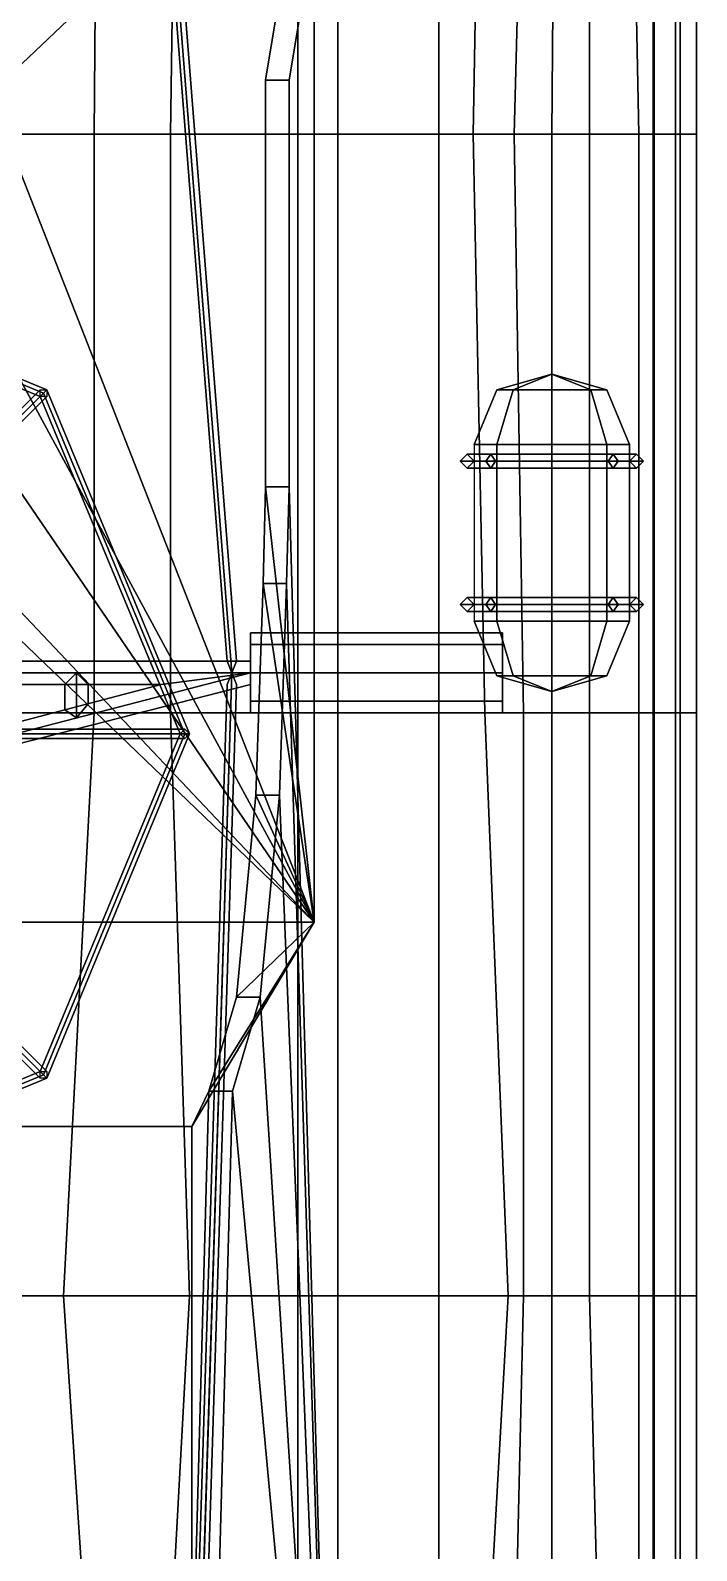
# Model space of a CAD drawing. Header units: millimetres. Extents: x -4.2 to 4.2, y -36.1 to 45.6.
# Drawn here: x 1.39 to 4.23, y 16.59 to 23.05 of the extents above; entities that cross this region are included whole.
import ezdxf

# ---------------------------------------------------------------- set-up
doc = ezdxf.new("R2010")
doc.units = ezdxf.units.MM
for name, color, linetype in [('h2', 7, 'Continuous'), ('railings', 6, 'Continuous'), ('superstructure', 3, 'Continuous')]:
    doc.layers.add(name, color=color, linetype=linetype)

msp = doc.modelspace()

# ---------------------------------------------------------------- linework, layer by layer
at = {"layer": 'h2', "color": 1}
for points in [[(1.23, 22.61, -1.225), (1.665, 22.61, -1.135), (1.685, 25.1, -0.94), (1.085, 25.1, -1.08)], [(1.665, 22.61, -1.135), (1.99, 22.61, -1.13), (2.025, 25.1, -0.94), (1.685, 25.1, -0.94)], [(1.99, 22.61, -1.13), (2.53, 22.61, -1.215), (2.53, 25.1, -1.04), (2.025, 25.1, -0.94)], [(2.53, 22.61, -1.215), (3.13, 22.61, -1.44), (3.13, 25.1, -1.29), (2.53, 25.1, -1.04)], [(3.13, 22.61, -1.44), (3.275, 22.61, -1.505), (3.32, 25.1, -1.37), (3.13, 25.1, -1.29)], [(3.275, 22.61, -1.505), (3.45, 22.61, -1.51), (3.515, 25.1, -1.37), (3.32, 25.1, -1.37)], [(3.63, 25.1, -1.345), (3.515, 25.1, -1.37), (3.45, 22.61, -1.51), (3.61, 22.61, -1.48)], [(3.77, 25.1, -1.28), (3.63, 25.1, -1.345), (3.61, 22.61, -1.48), (3.77, 22.61, -1.4)], [(3.93, 25.1, -1.165), (3.77, 25.1, -1.28), (3.77, 22.61, -1.4), (3.98, 22.61, -1.225)], [(4.135, 25.1, -0.905), (3.93, 25.1, -1.165), (3.98, 22.61, -1.225), (4.135, 22.61, -1.01)], [(4.225, 25.1, -0.655), (4.135, 25.1, -0.905), (4.135, 22.61, -1.01), (4.225, 22.61, -0.74)], [(4.225, 25.1, -0.21), (4.225, 25.1, -0.655), (4.225, 22.61, -0.74), (4.225, 22.61, -0.21)], [(1.23, 20.15, -1.44), (1.665, 20.15, -1.37), (1.665, 22.61, -1.135), (1.23, 22.61, -1.225)], [(1.665, 20.15, -1.37), (1.99, 20.15, -1.37), (1.99, 22.61, -1.13), (1.665, 22.61, -1.135)], [(1.99, 20.15, -1.37), (2.53, 20.15, -1.435), (2.53, 22.61, -1.215), (1.99, 22.61, -1.13)], [(2.53, 20.15, -1.435), (3.13, 20.15, -1.595), (3.13, 22.61, -1.44), (2.53, 22.61, -1.215)], [(3.13, 20.15, -1.595), (3.325, 20.15, -1.65), (3.275, 22.61, -1.505), (3.13, 22.61, -1.44)], [(3.325, 20.15, -1.65), (3.49, 20.15, -1.65), (3.45, 22.61, -1.51), (3.275, 22.61, -1.505)], [(3.61, 22.61, -1.48), (3.45, 22.61, -1.51), (3.49, 20.15, -1.65), (3.61, 20.15, -1.615)], [(3.77, 22.61, -1.4), (3.61, 22.61, -1.48), (3.61, 20.15, -1.615), (3.77, 20.15, -1.535)], [(3.98, 22.61, -1.225), (3.77, 22.61, -1.4), (3.77, 20.15, -1.535), (3.98, 20.15, -1.345)], [(4.135, 22.61, -1.01), (3.98, 22.61, -1.225), (3.98, 20.15, -1.345), (4.135, 20.15, -1.1)], [(4.225, 22.61, -0.74), (4.135, 22.61, -1.01), (4.135, 20.15, -1.1), (4.225, 20.15, -0.74)], [(4.225, 22.61, -0.21), (4.225, 22.61, -0.74), (4.225, 20.15, -0.74), (4.225, 20.15, -0.21)], [(1.175, 17.67, -1.655), (1.535, 17.67, -1.595), (1.665, 20.15, -1.37), (1.23, 20.15, -1.44)], [(1.535, 17.67, -1.595), (2.07, 17.67, -1.595), (1.99, 20.15, -1.37), (1.665, 20.15, -1.37)], [(2.07, 17.67, -1.595), (2.53, 17.67, -1.64), (2.53, 20.15, -1.435), (1.99, 20.15, -1.37)], [(2.53, 17.67, -1.64), (3.13, 17.67, -1.72), (3.13, 20.15, -1.595), (2.53, 20.15, -1.435)], [(3.13, 17.67, -1.72), (3.425, 17.67, -1.77), (3.325, 20.15, -1.65), (3.13, 20.15, -1.595)], [(3.425, 17.67, -1.77), (3.49, 17.67, -1.77), (3.49, 20.15, -1.65), (3.325, 20.15, -1.65)], [(3.61, 20.15, -1.615), (3.49, 20.15, -1.65), (3.49, 17.67, -1.77), (3.61, 17.67, -1.74)], [(3.77, 20.15, -1.535), (3.61, 20.15, -1.615), (3.61, 17.67, -1.74), (3.77, 17.67, -1.665)], [(3.98, 20.15, -1.345), (3.77, 20.15, -1.535), (3.77, 17.67, -1.665), (3.98, 17.67, -1.47)], [(4.135, 20.15, -1.1), (3.98, 20.15, -1.345), (3.98, 17.67, -1.47), (4.135, 17.67, -1.255)], [(4.225, 20.15, -0.74), (4.135, 20.15, -1.1), (4.135, 17.67, -1.255), (4.225, 17.67, -0.99)], [(4.225, 20.15, -0.21), (4.225, 20.15, -0.74), (4.225, 17.67, -0.99), (4.225, 17.67, -0.21)], [(1.315, 15.1, -1.815), (1.705, 15.1, -1.795), (1.535, 17.67, -1.595), (1.175, 17.67, -1.655)], [(1.705, 15.1, -1.795), (1.93, 15.1, -1.795), (2.07, 17.67, -1.595), (1.535, 17.67, -1.595)], [(1.93, 15.1, -1.795), (2.53, 15.1, -1.815), (2.53, 17.67, -1.64), (2.07, 17.67, -1.595)], [(2.53, 15.1, -1.815), (3.13, 15.1, -1.86), (3.13, 17.67, -1.72), (2.53, 17.67, -1.64)], [(3.13, 15.1, -1.86), (3.28, 15.1, -1.88), (3.425, 17.67, -1.77), (3.13, 17.67, -1.72)], [(3.28, 15.1, -1.88), (3.43, 15.1, -1.88), (3.49, 17.67, -1.77), (3.425, 17.67, -1.77)], [(3.61, 17.67, -1.74), (3.49, 17.67, -1.77), (3.43, 15.1, -1.88), (3.61, 15.1, -1.845)], [(3.77, 17.67, -1.665), (3.61, 17.67, -1.74), (3.61, 15.1, -1.845), (3.835, 15.1, -1.72)], [(3.98, 17.67, -1.47), (3.77, 17.67, -1.665), (3.835, 15.1, -1.72), (3.98, 15.1, -1.59)], [(4.135, 17.67, -1.255), (3.98, 17.67, -1.47), (3.98, 15.1, -1.59), (4.135, 15.1, -1.375)], [(4.225, 17.67, -0.99), (4.135, 17.67, -1.255), (4.135, 15.1, -1.375), (4.225, 15.1, -1.15)], [(4.225, 17.67, -0.21), (4.225, 17.67, -0.99), (4.225, 15.1, -1.15), (4.225, 15.1, -0.21)]]:
    msp.add_3dface(points, dxfattribs=at)
at = {"layer": 'h2'}
for points in [[(4.045, 25.1, 2.99), (4.155, 25.1, 2.965), (4.155, 22.61, 2.965), (4.045, 22.61, 2.99)], [(4.155, 25.1, 2.965), (4.225, 25.1, 2.885), (4.225, 22.61, 2.885), (4.155, 22.61, 2.965)], [(4.225, 25.1, 2.885), (4.225, 25.1, -0.21), (4.225, 22.61, -0.21), (4.225, 22.61, 2.885)], [(4.045, 22.61, 2.99), (4.155, 22.61, 2.965), (4.155, 20.15, 2.965), (4.045, 20.15, 2.99)], [(4.155, 22.61, 2.965), (4.225, 22.61, 2.885), (4.225, 20.15, 2.885), (4.155, 20.15, 2.965)], [(4.225, 22.61, 2.885), (4.225, 22.61, -0.21), (4.225, 20.15, -0.21), (4.225, 20.15, 2.885)], [(4.045, 20.15, 2.99), (4.155, 20.15, 2.965), (4.155, 17.67, 2.965), (4.045, 17.67, 2.99)], [(4.155, 20.15, 2.965), (4.225, 20.15, 2.885), (4.225, 17.67, 2.885), (4.155, 17.67, 2.965)], [(4.225, 20.15, 2.885), (4.225, 20.15, -0.21), (4.225, 17.67, -0.21), (4.225, 17.67, 2.885)], [(4.045, 17.67, 2.99), (4.155, 17.67, 2.965), (4.155, 15.1, 2.965), (4.045, 15.1, 2.99)], [(4.155, 17.67, 2.965), (4.225, 17.67, 2.885), (4.225, 15.1, 2.885), (4.155, 15.1, 2.965)], [(4.225, 17.67, 2.885), (4.225, 17.67, -0.21), (4.225, 15.1, -0.21), (4.225, 15.1, 2.885)]]:
    msp.add_3dface(points, dxfattribs=at)
at = {"layer": 'railings'}
for points in [[(4.04, 23.86, 6.19), (4.04, 22.38, 6.19), (4.04, 22.38, 6.15), (4.04, 23.86, 6.15)], [(4.04, 23.86, 6.19), (4.04, 22.38, 6.19), (4.04, 22.38, 6.15), (4.04, 23.86, 6.15)], [(4.04, 23.86, 6.67), (4.04, 22.38, 6.67), (4.04, 22.38, 6.63), (4.04, 23.86, 6.63)], [(4.04, 23.86, 6.67), (4.04, 22.38, 6.67), (4.04, 22.38, 6.63), (4.04, 23.86, 6.63)], [(4.04, 22.34, 6.67), (4.04, 22.34, 5.69), (4.04, 22.38, 5.69), (4.04, 22.38, 6.67)], [(4.04, 22.34, 6.67), (4.04, 22.34, 5.69), (4.04, 22.38, 5.69), (4.04, 22.38, 6.67)], [(4.04, 22.34, 6.19), (4.04, 20.95, 6.19), (4.04, 20.95, 6.15), (4.04, 22.34, 6.15)], [(4.04, 22.34, 6.19), (4.04, 20.95, 6.19), (4.04, 20.95, 6.15), (4.04, 22.34, 6.15)], [(4.04, 22.34, 6.67), (4.04, 20.95, 6.67), (4.04, 20.95, 6.63), (4.04, 22.34, 6.63)], [(4.04, 22.34, 6.67), (4.04, 20.95, 6.67), (4.04, 20.95, 6.63), (4.04, 22.34, 6.63)], [(4.04, 20.91, 6.67), (4.04, 20.91, 5.69), (4.04, 20.95, 5.69), (4.04, 20.95, 6.67)], [(4.04, 20.91, 6.67), (4.04, 20.91, 5.69), (4.04, 20.95, 5.69), (4.04, 20.95, 6.67)], [(4.04, 20.91, 6.19), (4.04, 19.46, 6.19), (4.04, 19.46, 6.15), (4.04, 20.91, 6.15)], [(4.04, 20.91, 6.19), (4.04, 19.46, 6.19), (4.04, 19.46, 6.15), (4.04, 20.91, 6.15)], [(4.04, 20.91, 6.67), (4.04, 19.46, 6.67), (4.04, 19.46, 6.63), (4.04, 20.91, 6.63)], [(4.04, 20.91, 6.67), (4.04, 19.46, 6.67), (4.04, 19.46, 6.63), (4.04, 20.91, 6.63)], [(4.04, 19.42, 6.67), (4.04, 19.42, 5.69), (4.04, 19.46, 5.69), (4.04, 19.46, 6.67)], [(4.04, 19.42, 6.67), (4.04, 19.42, 5.69), (4.04, 19.46, 5.69), (4.04, 19.46, 6.67)], [(4.04, 19.42, 6.19), (4.04, 17.95, 6.19), (4.04, 17.95, 6.15), (4.04, 19.42, 6.15)], [(4.04, 19.42, 6.19), (4.04, 17.95, 6.19), (4.04, 17.95, 6.15), (4.04, 19.42, 6.15)], [(4.04, 19.42, 6.67), (4.04, 17.95, 6.67), (4.04, 17.95, 6.63), (4.04, 19.42, 6.63)], [(4.04, 19.42, 6.67), (4.04, 17.95, 6.67), (4.04, 17.95, 6.63), (4.04, 19.42, 6.63)], [(4.04, 17.91, 6.67), (4.04, 17.91, 5.69), (4.04, 17.95, 5.69), (4.04, 17.95, 6.67)], [(4.04, 17.91, 6.67), (4.04, 17.91, 5.69), (4.04, 17.95, 5.69), (4.04, 17.95, 6.67)], [(4.04, 17.91, 6.19), (4.04, 16.33, 6.19), (4.04, 16.33, 6.15), (4.04, 17.91, 6.15)], [(4.04, 17.91, 6.19), (4.04, 16.33, 6.19), (4.04, 16.33, 6.15), (4.04, 17.91, 6.15)], [(4.04, 17.91, 6.67), (4.04, 16.33, 6.67), (4.04, 16.33, 6.63), (4.04, 17.91, 6.63)], [(4.04, 17.91, 6.67), (4.04, 16.33, 6.67), (4.04, 16.33, 6.63), (4.04, 17.91, 6.63)]]:
    msp.add_3dface(points, dxfattribs=at)
at = {"layer": 'superstructure', "extrusion": (-1, 0, 0)}
for p, q in [((2.493, 22.84, 6.92), (2.393, 22.84, 6.92)), ((2.4829, 20.7, 6.98), (2.3829, 20.7, 6.98)), ((2.3702, 18.94, 7.65), (2.2702, 18.94, 7.65)), ((2.2524, 18.54, 8.35), (2.1524, 18.54, 8.35))]:
    msp.add_line(p, q, dxfattribs=at)
at = {"layer": 'superstructure'}
for points in [[(1.02, 35.92, 5.76), (1, 35.92, 5.74), (2.23, 20.37, 13.3), (2.25, 20.32, 13.35)], [(1, 35.92, 5.74), (1.02, 35.92, 5.72), (2.25, 20.32, 13.25), (2.23, 20.37, 13.3)], [(1.04, 35.92, 5.74), (1.02, 35.92, 5.76), (2.25, 20.32, 13.35), (2.27, 20.37, 13.3)], [(1.02, 35.92, 5.72), (1.04, 35.92, 5.74), (2.27, 20.37, 13.3), (2.25, 20.32, 13.25)], [(4.045, 10, 5.69), (4.045, 9.4, 3.13), (4.045, 27.32, 3.13), (4.045, 26.4, 5.69)], [(4.045, 9.4, 3.13), (4.045, 9.4, 2.99), (4.045, 27.32, 2.99), (4.045, 27.32, 3.13)], [(2.7, 24.09, 5.69), (2.7, 13.71, 5.69), (4.045, 10, 5.69), (4.045, 26.4, 5.69)], [(1.36, 23.15, 5.69), (1.36, 23.15, 5.69), (1.22, 22.78, 5.69), (2.6, 24.09, 5.69)], [(1.22, 22.78, 5.69), (1.22, 22.78, 5.69), (2.6, 19.26, 5.69), (2.6, 24.09, 5.69)], [(2.393, 22.84, 6.92), (2.6, 24.09, 5.69), (2.6, 19.26, 5.69), (2.393, 21.11, 6.92)], [(2.493, 22.84, 6.92), (2.7, 24.09, 5.69), (2.6, 24.09, 5.69), (2.393, 22.84, 6.92)], [(2.7, 13.71, 5.69), (2.7, 24.09, 5.69), (2.493, 22.84, 6.92), (2.493, 21.11, 6.92)], [(2.493, 21.11, 6.92), (2.493, 22.84, 6.92), (2.393, 22.84, 6.92), (2.393, 21.11, 6.92)], [(0.92, 22.36, 5.69), (0.92, 22.36, 5.69), (2.6, 19.26, 5.69), (1.22, 22.78, 5.69)], [(0.62, 22.16, 5.69), (0.62, 22.16, 5.69), (2.6, 19.26, 5.69), (0.92, 22.36, 5.69)], [(0, 22.01, 5.69), (0, 22.01, 5.69), (2.6, 19.26, 5.69), (0.62, 22.16, 5.69)], [(0, 22.13, 13.99), (0, 22.11, 14.01), (1.4496, 21.5096, 14.01), (1.4637, 21.5237, 13.99)], [(0, 22.11, 13.97), (0, 22.13, 13.99), (1.4637, 21.5237, 13.99), (1.4496, 21.5096, 13.97)], [(0, 22.11, 14.01), (0, 22.09, 13.99), (1.4354, 21.4954, 13.99), (1.4496, 21.5096, 14.01)], [(0, 22.09, 13.99), (0, 22.11, 13.97), (1.4496, 21.5096, 13.97), (1.4354, 21.4954, 13.99)], [(0, 22.01, 5.69), (0, 22.01, 5.69), (1.31, 20.5, 5.69), (2.6, 19.26, 5.69)], [(3.61, 21.59, 6.08), (3.445, 21.5233, 5.915), (3.3767, 21.5233, 6.08), (3.61, 21.59, 6.08)], [(3.61, 21.59, 6.08), (3.3767, 21.5233, 6.08), (3.445, 21.5233, 6.245), (3.61, 21.59, 6.08)], [(3.61, 21.59, 6.08), (3.61, 21.5233, 5.8467), (3.445, 21.5233, 5.915), (3.61, 21.59, 6.08)], [(3.61, 21.59, 6.08), (3.445, 21.5233, 6.245), (3.61, 21.5233, 6.3133), (3.61, 21.59, 6.08)], [(3.61, 21.59, 6.08), (3.775, 21.5233, 5.915), (3.61, 21.5233, 5.8467), (3.61, 21.59, 6.08)], [(3.61, 21.59, 6.08), (3.61, 21.5233, 6.3133), (3.775, 21.5233, 6.245), (3.61, 21.59, 6.08)], [(3.61, 21.59, 6.08), (3.8433, 21.5233, 6.08), (3.775, 21.5233, 5.915), (3.61, 21.59, 6.08)], [(3.61, 21.59, 6.08), (3.775, 21.5233, 6.245), (3.8433, 21.5233, 6.08), (3.61, 21.59, 6.08)], [(0.7, 20.7883, 13.33), (0.7212, 20.7812, 13.35), (1.4354, 21.4954, 13.99), (1.4354, 21.5237, 13.97)], [(0.7212, 20.7812, 13.31), (0.7, 20.7883, 13.33), (1.4354, 21.5237, 13.97), (1.4637, 21.5237, 13.99)], [(0.7283, 20.76, 13.33), (0.7212, 20.7812, 13.31), (1.4637, 21.5237, 13.99), (1.4637, 21.4954, 13.97)], [(0.7212, 20.7812, 13.35), (0.7283, 20.76, 13.33), (1.4637, 21.4954, 13.97), (1.4354, 21.4954, 13.99)], [(1.4496, 21.5096, 14.01), (1.4354, 21.4954, 13.99), (2.03, 20.06, 13.99), (2.05, 20.06, 14.01)], [(1.4354, 21.4954, 13.99), (1.4496, 21.5096, 13.97), (2.05, 20.06, 13.97), (2.03, 20.06, 13.99)], [(1.4637, 21.5237, 13.99), (1.4496, 21.5096, 14.01), (2.05, 20.06, 14.01), (2.07, 20.06, 13.99)], [(1.4496, 21.5096, 13.97), (1.4637, 21.5237, 13.99), (2.07, 20.06, 13.99), (2.05, 20.06, 13.97)], [(3.445, 21.5233, 5.915), (3.3767, 21.29, 5.8467), (3.28, 21.29, 6.08), (3.3767, 21.5233, 6.08)], [(3.3767, 21.5233, 6.08), (3.28, 21.29, 6.08), (3.3767, 21.29, 6.3133), (3.445, 21.5233, 6.245)], [(3.61, 21.5233, 5.8467), (3.61, 21.29, 5.75), (3.3767, 21.29, 5.8467), (3.445, 21.5233, 5.915)], [(3.445, 21.5233, 6.245), (3.3767, 21.29, 6.3133), (3.61, 21.29, 6.41), (3.61, 21.5233, 6.3133)], [(3.775, 21.5233, 5.915), (3.8433, 21.29, 5.8467), (3.61, 21.29, 5.75), (3.61, 21.5233, 5.8467)], [(3.61, 21.5233, 6.3133), (3.61, 21.29, 6.41), (3.8433, 21.29, 6.3133), (3.775, 21.5233, 6.245)], [(3.8433, 21.5233, 6.08), (3.94, 21.29, 6.08), (3.8433, 21.29, 5.8467), (3.775, 21.5233, 5.915)], [(3.775, 21.5233, 6.245), (3.8433, 21.29, 6.3133), (3.94, 21.29, 6.08), (3.8433, 21.5233, 6.08)], [(3.25, 21.25, 5.69), (3.22, 21.22, 5.69), (3.22, 21.22, 6.08), (3.25, 21.25, 6.08)], [(3.3288, 21.22, 6.3612), (3.35, 21.25, 6.34), (3.25, 21.25, 6.08), (3.22, 21.22, 6.08)], [(3.22, 21.22, 5.69), (3.25, 21.19, 5.69), (3.25, 21.19, 6.08), (3.22, 21.22, 6.08)], [(3.35, 21.19, 6.34), (3.3288, 21.22, 6.3612), (3.22, 21.22, 6.08), (3.25, 21.19, 6.08)], [(3.28, 21.22, 5.69), (3.25, 21.25, 5.69), (3.25, 21.25, 6.08), (3.28, 21.22, 6.08)], [(3.35, 21.25, 6.34), (3.3712, 21.22, 6.3188), (3.28, 21.22, 6.08), (3.25, 21.25, 6.08)], [(3.25, 21.19, 5.69), (3.28, 21.22, 5.69), (3.28, 21.22, 6.08), (3.25, 21.19, 6.08)], [(3.3712, 21.22, 6.3188), (3.35, 21.19, 6.34), (3.25, 21.19, 6.08), (3.28, 21.22, 6.08)], [(3.61, 21.22, 6.47), (3.61, 21.25, 6.44), (3.35, 21.25, 6.34), (3.3288, 21.22, 6.3612)], [(3.61, 21.19, 6.44), (3.61, 21.22, 6.47), (3.3288, 21.22, 6.3612), (3.35, 21.19, 6.34)], [(3.61, 21.25, 6.44), (3.61, 21.22, 6.41), (3.3712, 21.22, 6.3188), (3.35, 21.25, 6.34)], [(3.61, 21.22, 6.41), (3.61, 21.19, 6.44), (3.35, 21.19, 6.34), (3.3712, 21.22, 6.3188)], [(3.61, 21.25, 6.44), (3.61, 21.22, 6.47), (3.8912, 21.22, 6.3612), (3.87, 21.25, 6.34)], [(3.61, 21.22, 6.41), (3.61, 21.25, 6.44), (3.87, 21.25, 6.34), (3.8488, 21.22, 6.3188)], [(3.61, 21.22, 6.47), (3.61, 21.19, 6.44), (3.87, 21.19, 6.34), (3.8912, 21.22, 6.3612)], [(3.61, 21.19, 6.44), (3.61, 21.22, 6.41), (3.8488, 21.22, 6.3188), (3.87, 21.19, 6.34)], [(3.8488, 21.22, 6.3188), (3.87, 21.25, 6.34), (3.97, 21.25, 6.08), (3.94, 21.22, 6.08)], [(3.87, 21.19, 6.34), (3.8488, 21.22, 6.3188), (3.94, 21.22, 6.08), (3.97, 21.19, 6.08)], [(3.87, 21.25, 6.34), (3.8912, 21.22, 6.3612), (4, 21.22, 6.08), (3.97, 21.25, 6.08)], [(3.8912, 21.22, 6.3612), (3.87, 21.19, 6.34), (3.97, 21.19, 6.08), (4, 21.22, 6.08)], [(3.97, 21.25, 5.69), (3.94, 21.22, 5.69), (3.94, 21.22, 6.08), (3.97, 21.25, 6.08)], [(3.94, 21.22, 5.69), (3.97, 21.19, 5.69), (3.97, 21.19, 6.08), (3.94, 21.22, 6.08)], [(4, 21.22, 5.69), (3.97, 21.25, 5.69), (3.97, 21.25, 6.08), (4, 21.22, 6.08)], [(3.97, 21.19, 5.69), (4, 21.22, 5.69), (4, 21.22, 6.08), (3.97, 21.19, 6.08)], [(2.393, 21.11, 6.92), (2.6, 19.26, 5.69), (2.6, 19.26, 5.69), (2.3829, 20.7, 6.98)], [(2.4829, 20.7, 6.98), (2.493, 21.11, 6.92), (2.393, 21.11, 6.92), (2.3829, 20.7, 6.98)], [(2.7, 13.71, 5.69), (2.7, 13.71, 5.69), (2.493, 21.11, 6.92), (2.4829, 20.7, 6.98)], [(2.3829, 20.7, 6.98), (2.6, 19.26, 5.69), (2.6, 19.26, 5.69), (2.3526, 19.8, 7.16)], [(2.4526, 19.8, 7.16), (2.4829, 20.7, 6.98), (2.3829, 20.7, 6.98), (2.3526, 19.8, 7.16)], [(2.7, 13.71, 5.69), (2.7, 13.71, 5.69), (2.4829, 20.7, 6.98), (2.4526, 19.8, 7.16)], [(3.25, 20.64, 5.69), (3.22, 20.61, 5.69), (3.22, 20.61, 6.08), (3.25, 20.64, 6.08)], [(3.3288, 20.61, 6.3612), (3.35, 20.64, 6.34), (3.25, 20.64, 6.08), (3.22, 20.61, 6.08)], [(3.28, 20.61, 5.69), (3.25, 20.64, 5.69), (3.25, 20.64, 6.08), (3.28, 20.61, 6.08)], [(3.35, 20.64, 6.34), (3.3712, 20.61, 6.3188), (3.28, 20.61, 6.08), (3.25, 20.64, 6.08)], [(3.61, 20.61, 6.47), (3.61, 20.64, 6.44), (3.35, 20.64, 6.34), (3.3288, 20.61, 6.3612)], [(3.61, 20.64, 6.44), (3.61, 20.61, 6.41), (3.3712, 20.61, 6.3188), (3.35, 20.64, 6.34)], [(3.61, 20.61, 6.41), (3.61, 20.64, 6.44), (3.87, 20.64, 6.34), (3.8488, 20.61, 6.3188)], [(3.61, 20.64, 6.44), (3.61, 20.61, 6.47), (3.8912, 20.61, 6.3612), (3.87, 20.64, 6.34)], [(3.8488, 20.61, 6.3188), (3.87, 20.64, 6.34), (3.97, 20.64, 6.08), (3.94, 20.61, 6.08)], [(3.87, 20.64, 6.34), (3.8912, 20.61, 6.3612), (4, 20.61, 6.08), (3.97, 20.64, 6.08)], [(3.97, 20.64, 5.69), (3.94, 20.61, 5.69), (3.94, 20.61, 6.08), (3.97, 20.64, 6.08)], [(4, 20.61, 5.69), (3.97, 20.64, 5.69), (3.97, 20.64, 6.08), (4, 20.61, 6.08)], [(3.22, 20.61, 5.69), (3.25, 20.58, 5.69), (3.25, 20.58, 6.08), (3.22, 20.61, 6.08)], [(3.35, 20.58, 6.34), (3.3288, 20.61, 6.3612), (3.22, 20.61, 6.08), (3.25, 20.58, 6.08)], [(3.25, 20.58, 5.69), (3.28, 20.61, 5.69), (3.28, 20.61, 6.08), (3.25, 20.58, 6.08)], [(3.3712, 20.61, 6.3188), (3.35, 20.58, 6.34), (3.25, 20.58, 6.08), (3.28, 20.61, 6.08)], [(3.61, 20.58, 6.44), (3.61, 20.61, 6.47), (3.3288, 20.61, 6.3612), (3.35, 20.58, 6.34)], [(3.61, 20.61, 6.41), (3.61, 20.58, 6.44), (3.35, 20.58, 6.34), (3.3712, 20.61, 6.3188)], [(3.61, 20.58, 6.44), (3.61, 20.61, 6.41), (3.8488, 20.61, 6.3188), (3.87, 20.58, 6.34)], [(3.61, 20.61, 6.47), (3.61, 20.58, 6.44), (3.87, 20.58, 6.34), (3.8912, 20.61, 6.3612)], [(3.87, 20.58, 6.34), (3.8488, 20.61, 6.3188), (3.94, 20.61, 6.08), (3.97, 20.58, 6.08)], [(3.8912, 20.61, 6.3612), (3.87, 20.58, 6.34), (3.97, 20.58, 6.08), (4, 20.61, 6.08)], [(3.94, 20.61, 5.69), (3.97, 20.58, 5.69), (3.97, 20.58, 6.08), (3.94, 20.61, 6.08)], [(3.97, 20.58, 5.69), (4, 20.61, 5.69), (4, 20.61, 6.08), (3.97, 20.58, 6.08)], [(1.31, 20.5, 5.69), (1.31, 20.5, 5.69), (1.31, 19.26, 5.69), (2.6, 19.26, 5.69)], [(3.28, 20.54, 6.08), (3.3767, 20.3067, 6.08), (3.445, 20.3067, 6.245), (3.3767, 20.54, 6.3133)], [(3.3767, 20.54, 5.8467), (3.445, 20.3067, 5.915), (3.3767, 20.3067, 6.08), (3.28, 20.54, 6.08)], [(3.61, 20.54, 5.75), (3.61, 20.3067, 5.8467), (3.445, 20.3067, 5.915), (3.3767, 20.54, 5.8467)], [(3.3767, 20.54, 6.3133), (3.445, 20.3067, 6.245), (3.61, 20.3067, 6.3133), (3.61, 20.54, 6.41)], [(3.8433, 20.54, 5.8467), (3.775, 20.3067, 5.915), (3.61, 20.3067, 5.8467), (3.61, 20.54, 5.75)], [(3.61, 20.54, 6.41), (3.61, 20.3067, 6.3133), (3.775, 20.3067, 6.245), (3.8433, 20.54, 6.3133)], [(3.8433, 20.54, 6.3133), (3.775, 20.3067, 6.245), (3.8433, 20.3067, 6.08), (3.94, 20.54, 6.08)], [(3.94, 20.54, 6.08), (3.8433, 20.3067, 6.08), (3.775, 20.3067, 5.915), (3.8433, 20.54, 5.8467)], [(2.33, 20.49, 13.3), (2.33, 20.4402, 13.4202), (3.4, 20.4402, 13.4202), (3.4, 20.49, 13.3)], [(2.33, 20.4402, 13.1798), (2.33, 20.49, 13.3), (3.4, 20.49, 13.3), (3.4, 20.4402, 13.1798)], [(2.33, 20.32, 13.47), (2.33, 20.4402, 13.4202), (2.33, 20.49, 13.3), (2.33, 20.1998, 13.4202)], [(2.33, 20.1998, 13.4202), (2.33, 20.49, 13.3), (2.33, 20.4402, 13.1798), (2.33, 20.15, 13.3)], [(2.33, 20.4402, 13.4202), (2.33, 20.32, 13.47), (3.4, 20.32, 13.47), (3.4, 20.4402, 13.4202)], [(2.33, 20.32, 13.13), (2.33, 20.4402, 13.1798), (3.4, 20.4402, 13.1798), (3.4, 20.32, 13.13)], [(2.33, 20.15, 13.3), (2.33, 20.4402, 13.1798), (2.33, 20.32, 13.13), (2.33, 20.1998, 13.1798)], [(3.4, 20.1998, 13.1798), (3.4, 20.49, 13.3), (3.4, 20.4402, 13.4202), (3.4, 20.15, 13.3)], [(3.4, 20.32, 13.13), (3.4, 20.4402, 13.1798), (3.4, 20.49, 13.3), (3.4, 20.1998, 13.1798)], [(3.4, 20.15, 13.3), (3.4, 20.4402, 13.4202), (3.4, 20.32, 13.47), (3.4, 20.1998, 13.4202)], [(0.91, 20.32, 13.25), (0.89, 20.37, 13.3), (2.33, 20.37, 13.3), (2.33, 20.32, 13.25)], [(0.89, 20.37, 13.3), (0.91, 20.32, 13.35), (2.33, 20.32, 13.35), (2.33, 20.37, 13.3)], [(0.91, 20.32, 13.35), (0.93, 20.27, 13.3), (1.95, 20.27, 13.3), (2.33, 20.32, 13.35)], [(0.93, 20.27, 13.3), (0.91, 20.32, 13.25), (2.33, 20.32, 13.25), (1.95, 20.27, 13.3)], [(0.98, 19.97, 13.35), (0.96, 19.92, 13.3), (2.33, 20.27, 13.3), (2.33, 20.32, 13.35)], [(0.96, 19.92, 13.3), (0.98, 19.97, 13.25), (2.33, 20.32, 13.25), (2.33, 20.27, 13.3)], [(0.98, 19.97, 13.25), (1, 20.02, 13.3), (1.95, 20.27, 13.3), (2.33, 20.32, 13.25)], [(1, 20.02, 13.3), (0.98, 19.97, 13.35), (2.33, 20.32, 13.35), (1.95, 20.27, 13.3)], [(1.59, 20.32, 13.35), (1.54, 20.27, 13.3), (1.54, 20.1621, 13.3), (1.59, 20.1281, 13.35)], [(1.54, 20.27, 13.3), (1.59, 20.32, 13.25), (1.59, 20.1281, 13.25), (1.54, 20.1621, 13.3)], [(1.64, 20.27, 13.3), (1.59, 20.32, 13.35), (1.59, 20.1281, 13.35), (1.64, 20.1884, 13.3)], [(1.59, 20.32, 13.25), (1.64, 20.27, 13.3), (1.64, 20.1884, 13.3), (1.59, 20.1281, 13.25)], [(2.09, 15.84, 8.78), (2.11, 15.82, 8.78), (2.25, 20.32, 13.35), (2.23, 20.27, 13.3)], [(2.11, 15.86, 8.78), (2.09, 15.84, 8.78), (2.23, 20.27, 13.3), (2.25, 20.32, 13.25)], [(2.11, 15.82, 8.78), (2.13, 15.84, 8.78), (2.27, 20.27, 13.3), (2.25, 20.32, 13.35)], [(2.13, 15.84, 8.78), (2.11, 15.86, 8.78), (2.25, 20.32, 13.25), (2.27, 20.27, 13.3)], [(2.33, 20.32, 13.47), (2.33, 20.1998, 13.4202), (3.4, 20.1998, 13.4202), (3.4, 20.32, 13.47)], [(2.33, 20.1998, 13.1798), (2.33, 20.32, 13.13), (3.4, 20.32, 13.13), (3.4, 20.1998, 13.1798)], [(3.3767, 20.3067, 6.08), (3.61, 20.24, 6.08), (3.61, 20.24, 6.08), (3.445, 20.3067, 6.245)], [(3.445, 20.3067, 5.915), (3.61, 20.24, 6.08), (3.61, 20.24, 6.08), (3.3767, 20.3067, 6.08)], [(3.445, 20.3067, 6.245), (3.61, 20.24, 6.08), (3.61, 20.24, 6.08), (3.61, 20.3067, 6.3133)], [(3.61, 20.3067, 5.8467), (3.61, 20.24, 6.08), (3.61, 20.24, 6.08), (3.445, 20.3067, 5.915)], [(3.61, 20.3067, 6.3133), (3.61, 20.24, 6.08), (3.61, 20.24, 6.08), (3.775, 20.3067, 6.245)], [(3.775, 20.3067, 5.915), (3.61, 20.24, 6.08), (3.61, 20.24, 6.08), (3.61, 20.3067, 5.8467)], [(3.775, 20.3067, 6.245), (3.61, 20.24, 6.08), (3.61, 20.24, 6.08), (3.8433, 20.3067, 6.08)], [(3.8433, 20.3067, 6.08), (3.61, 20.24, 6.08), (3.61, 20.24, 6.08), (3.775, 20.3067, 5.915)], [(2.33, 20.1998, 13.4202), (2.33, 20.15, 13.3), (3.4, 20.15, 13.3), (3.4, 20.1998, 13.4202)], [(2.33, 20.15, 13.3), (2.33, 20.1998, 13.1798), (3.4, 20.1998, 13.1798), (3.4, 20.15, 13.3)], [(1.01, 20.08, 13.33), (1.02, 20.06, 13.35), (2.03, 20.06, 13.99), (2.05, 20.08, 13.97)], [(1.02, 20.06, 13.31), (1.01, 20.08, 13.33), (2.05, 20.08, 13.97), (2.07, 20.06, 13.99)], [(1.02, 20.06, 13.35), (1.01, 20.04, 13.33), (2.05, 20.04, 13.97), (2.03, 20.06, 13.99)], [(1.01, 20.04, 13.33), (1.02, 20.06, 13.31), (2.07, 20.06, 13.99), (2.05, 20.04, 13.97)], [(2.05, 20.06, 14.01), (2.03, 20.06, 13.99), (1.4354, 18.6246, 13.99), (1.4496, 18.6104, 14.01)], [(2.03, 20.06, 13.99), (2.05, 20.06, 13.97), (1.4496, 18.6104, 13.97), (1.4354, 18.6246, 13.99)], [(2.07, 20.06, 13.99), (2.05, 20.06, 14.01), (1.4496, 18.6104, 14.01), (1.4637, 18.5963, 13.99)], [(2.05, 20.06, 13.97), (2.07, 20.06, 13.99), (1.4637, 18.5963, 13.99), (1.4496, 18.6104, 13.97)], [(2.3526, 19.8, 7.16), (2.6, 19.26, 5.69), (2.6, 19.26, 5.69), (2.2702, 18.94, 7.65)], [(2.3702, 18.94, 7.65), (2.4526, 19.8, 7.16), (2.3526, 19.8, 7.16), (2.2702, 18.94, 7.65)], [(2.7, 13.71, 5.69), (2.7, 13.71, 5.69), (2.4526, 19.8, 7.16), (2.3702, 18.94, 7.65)], [(0.7212, 19.3388, 13.35), (0.7, 19.3317, 13.33), (1.4354, 18.5963, 13.97), (1.4354, 18.6246, 13.99)], [(0.7, 19.3317, 13.33), (0.7212, 19.3388, 13.31), (1.4637, 18.5963, 13.99), (1.4354, 18.5963, 13.97)], [(0.7283, 19.36, 13.33), (0.7212, 19.3388, 13.35), (1.4354, 18.6246, 13.99), (1.4637, 18.6246, 13.97)], [(0.7212, 19.3388, 13.31), (0.7283, 19.36, 13.33), (1.4637, 18.6246, 13.97), (1.4637, 18.5963, 13.99)], [(2.08, 18.39, 7.59), (2.6, 19.26, 5.69), (1.31, 19.26, 5.69), (1.31, 18.39, 7.59)], [(2.6, 19.26, 5.69), (2.08, 18.39, 7.59), (2.08, 18.39, 7.59), (2.1524, 18.54, 8.35)], [(2.2702, 18.94, 7.65), (2.6, 19.26, 5.69), (2.6, 19.26, 5.69), (2.1524, 18.54, 8.35)], [(2.2524, 18.54, 8.35), (2.3702, 18.94, 7.65), (2.2702, 18.94, 7.65), (2.1524, 18.54, 8.35)], [(2.7, 13.71, 5.69), (2.7, 13.71, 5.69), (2.3702, 18.94, 7.65), (2.2524, 18.54, 8.35)], [(1.4496, 18.6104, 14.01), (1.4354, 18.6246, 13.99), (0, 18.03, 13.99), (0, 18.01, 14.01)], [(1.4354, 18.6246, 13.99), (1.4496, 18.6104, 13.97), (0, 18.01, 13.97), (0, 18.03, 13.99)], [(1.4637, 18.5963, 13.99), (1.4496, 18.6104, 14.01), (0, 18.01, 14.01), (0, 17.99, 13.99)], [(1.4496, 18.6104, 13.97), (1.4637, 18.5963, 13.99), (0, 17.99, 13.99), (0, 18.01, 13.97)], [(2.1524, 18.54, 8.35), (2.08, 15.9, 8.78), (2.18, 15.9, 8.78), (2.2524, 18.54, 8.35)], [(2.08, 18.39, 7.59), (2.08, 14.29, 7.59), (2.08, 15.9, 8.78), (2.1524, 18.54, 8.35)], [(2.7, 13.71, 5.69), (2.7, 13.71, 5.69), (2.2524, 18.54, 8.35), (2.18, 15.9, 8.78)], [(2.08, 14.29, 7.59), (2.08, 18.39, 7.59), (-2.08, 18.39, 7.59), (-2.08, 14.29, 7.59)]]:
    msp.add_3dface(points, dxfattribs=at)

# ---------------------------------------------------------------- meshes
mesh = msp.add_polymesh((2, 8), dxfattribs=dict(at, n_close=True))
for k, corner in enumerate([(3.28, 20.54, 6.08), (3.3767, 20.54, 6.3133), (3.61, 20.54, 6.41), (3.8433, 20.54, 6.3133), (3.94, 20.54, 6.08), (3.8433, 20.54, 5.8467), (3.61, 20.54, 5.75), (3.3767, 20.54, 5.8467), (3.28, 21.29, 6.08), (3.3767, 21.29, 6.3133), (3.61, 21.29, 6.41), (3.8433, 21.29, 6.3133), (3.94, 21.29, 6.08), (3.8433, 21.29, 5.8467), (3.61, 21.29, 5.75), (3.3767, 21.29, 5.8467)]):
    mesh.set_mesh_vertex(divmod(k, 8), corner)

doc.saveas('drawing.dxf')
